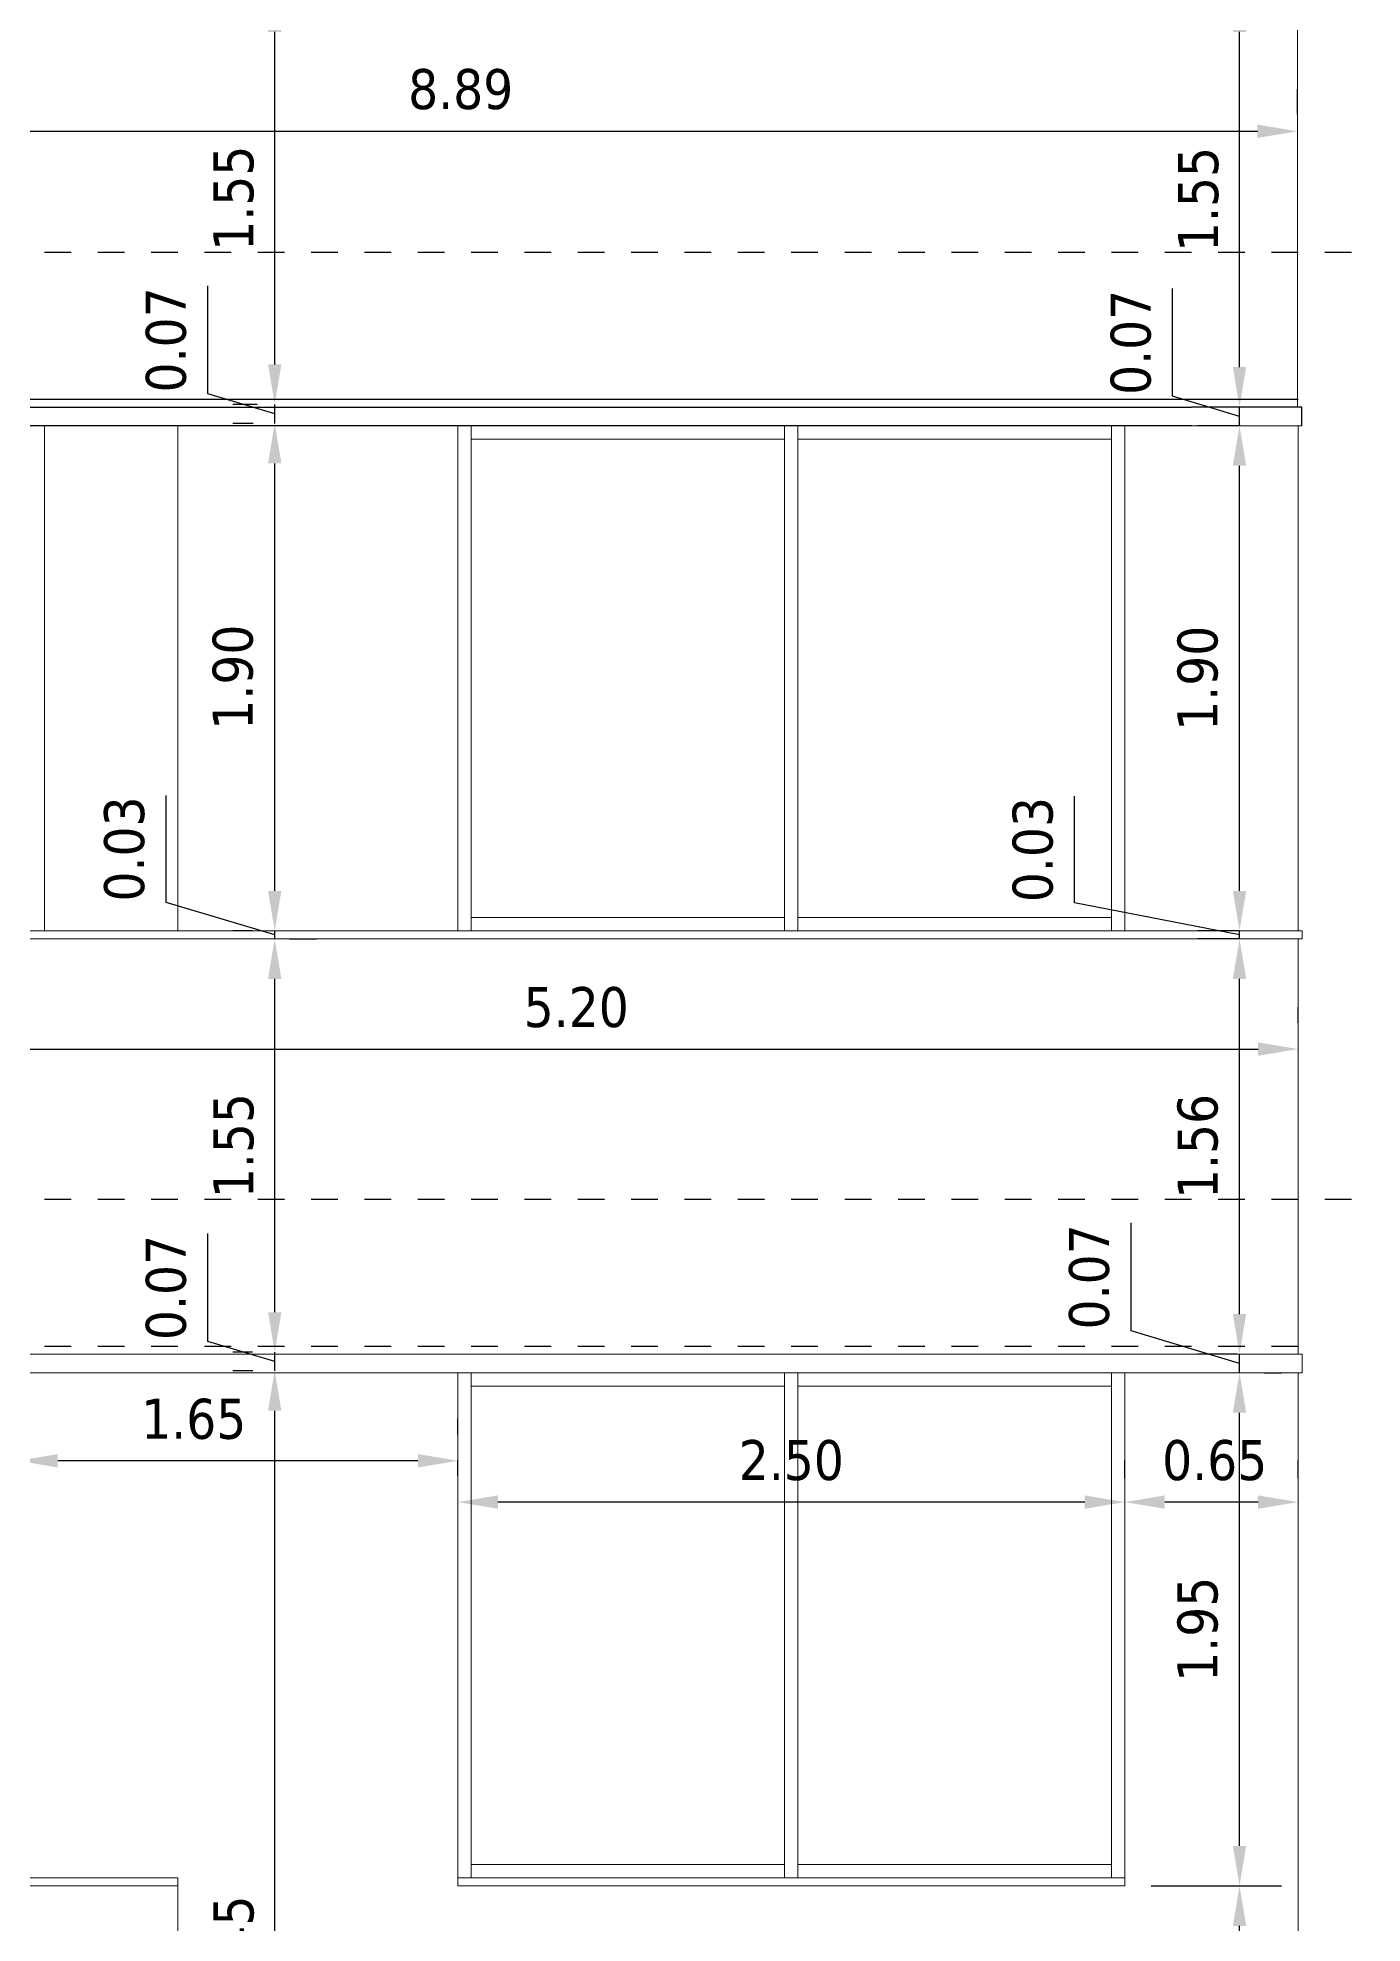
# Model space of a CAD drawing. Header units: millimetres. Extents: x 844 to 2732, y 457 to 943.
# Drawn here: x 2533.07 to 2538.04, y 478.25 to 485.32 of the extents above; entities that cross this region are included whole.
import ezdxf

# ---------------------------------------------------------------- set-up
doc = ezdxf.new("R2010")
doc.units = ezdxf.units.MM
doc.header["$LTSCALE"] = 0.01
doc.linetypes.add('ACAD_ISO03W100', pattern=[30, 12, -18])
doc.layers.add('05-Dim', color=5, linetype='Continuous')
for name, color, linetype, lineweight in [('A-GENM', 13, 'Continuous', 9), ('A-GLAZ-CWMG', 6, 'Continuous', 9), ('A-WALL', 3, 'Continuous', 9)]:
    doc.layers.add(name, color=color, linetype=linetype, lineweight=lineweight)
doc.styles.add('Tahoma', font='tahoma.ttf', dxfattribs={"height": 0.15})
doc.dimstyles.new('Diagonal_-_Centre_-_2_5mm_Arial', dxfattribs={"dimscale": 0.2, "dimtxt": 0.15, "dimasz": 0.75, "dimexe": 0.787402, "dimexo": 0.492126, "dimgap": 0.05, "dimtad": 0, "dimrnd": 0.01, "dimzin": 0, "dimdsep": 46, "dimtxsty": 'Tahoma', "dimcen": 0, "dimdle": 0.787402, "dimazin": 0, "dimtfac": 1, "dimtmove": 1, "dimatfit": 3, "dimfxl": 1, "dimtvp": 1, "dimtolj": 1, "dimtzin": 0, "dimarcsym": 1})

# ---------------------------------------------------------------- blocks, each defined once
blk = doc.blocks.new('Rectangular Mullion - 50 x 150mm-460567-South')
at = {"layer": 'A-GLAZ-CWMG'}
for p, q in [((1.5674, 9.4), (1.5674, 9.45)), ((2.7424, 9.45), (2.7424, 9.4)), ((1.5674, 9.4), (2.7424, 9.4))]:
    blk.add_line(p, q, dxfattribs=at)
blk = doc.blocks.new('Rectangular Mullion - 50 x 150mm-460568-South')
at = {"layer": 'A-GLAZ-CWMG'}
for p, q in [((1.5174, 4.2), (1.5174, 4.25)), ((2.6924, 4.25), (1.5174, 4.25)), ((2.6924, 4.25), (2.6924, 4.2))]:
    blk.add_line(p, q, dxfattribs=at)
blk = doc.blocks.new('Rectangular Mullion - 50 x 150mm-540754-South')
at = {"layer": 'A-GLAZ-CWMG'}
blk.add_line((2.7424, 9.45), (2.7424, 7.5562), dxfattribs=at)
blk = doc.blocks.new('Rectangular Mullion - 50 x 150mm-540755-South')
at = {"layer": 'A-GLAZ-CWMG'}
blk.add_line((0.3424, 7.5562), (0.3424, 9.45), dxfattribs=at)
blk = doc.blocks.new('*D931')
at = {"layer": '05-Dim', "color": 0, "lineweight": -2, "transparency": 16777216}
for p, q in [((2532.5994, 481.6248), (2532.5994, 481.6839)), ((2537.7994, 481.6248), (2537.7994, 481.6839)), ((2532.7494, 481.5264), (2537.6494, 481.5264))]:
    blk.add_line(p, q, dxfattribs=at)
at = {"layer": '05-Dim', "color": 0, "transparency": 16777216}
for points in [[(2532.7494, 481.5514), (2532.7494, 481.5014), (2532.5994, 481.5264)], [(2537.6494, 481.5514), (2537.6494, 481.5014), (2537.7994, 481.5264)]]:
    blk.add_solid(points, dxfattribs=at)
at = {"layer": 'Defpoints', "color": 0, "transparency": 16777216}
for p in [(2532.5994, 481.5264), (2537.7994, 481.5264), (2537.7994, 481.5264)]:
    blk.add_point(p, dxfattribs=at)
at = {"layer": '05-Dim', "color": 0, "transparency": 16777216, "insert": (2535.0932, 481.6826), "char_height": 0.15, "attachment_point": 5, "style": 'Tahoma'}
blk.add_mtext('\\A1;5.20', dxfattribs=at)
blk = doc.blocks.new('*D1014')
at = {"layer": '05-Dim', "color": 0, "lineweight": -2, "transparency": 16777216}
for p, q in [((2528.9026, 485.0306), (2528.9026, 485.1244)), ((2537.7963, 485.0306), (2537.7963, 485.1244)), ((2529.0526, 484.9669), (2537.6463, 484.9669))]:
    blk.add_line(p, q, dxfattribs=at)
at = {"layer": '05-Dim', "color": 0, "transparency": 16777216}
for points in [[(2529.0526, 484.9919), (2529.0526, 484.9419), (2528.9026, 484.9669)], [(2537.6463, 484.9919), (2537.6463, 484.9419), (2537.7963, 484.9669)]]:
    blk.add_solid(points, dxfattribs=at)
at = {"layer": 'Defpoints', "color": 0, "transparency": 16777216}
for p in [(2537.7963, 484.9669), (2528.9026, 484.9322), (2537.7963, 484.9322)]:
    blk.add_point(p, dxfattribs=at)
at = {"layer": '05-Dim', "color": 0, "transparency": 16777216, "insert": (2534.66, 485.1238), "char_height": 0.15, "attachment_point": 5, "style": 'Tahoma'}
blk.add_mtext('\\A1;8.89', dxfattribs=at)
blk = doc.blocks.new('*D962')
at = {"layer": '05-Dim', "color": 0, "lineweight": -2, "transparency": 16777216}
for p, q in [((2533.8803, 480.3205), (2533.8053, 480.3205)), ((2533.9628, 475.0194), (2533.9628, 480.1705)), ((2533.8675, 474.8694), (2533.8053, 474.8694))]:
    blk.add_line(p, q, dxfattribs=at)
at = {"layer": '05-Dim', "color": 0, "transparency": 16777216}
for points in [[(2533.9378, 480.1705), (2533.9878, 480.1705), (2533.9628, 480.3205)], [(2533.9378, 475.0194), (2533.9878, 475.0194), (2533.9628, 474.8694)]]:
    blk.add_solid(points, dxfattribs=at)
at = {"layer": 'Defpoints', "color": 0, "transparency": 16777216}
for p in [(2533.9628, 480.3205), (2533.9787, 480.3205), (2533.9659, 474.8694)]:
    blk.add_point(p, dxfattribs=at)
at = {"layer": '05-Dim', "color": 0, "transparency": 16777216, "insert": (2533.8096, 478.1564), "char_height": 0.15, "attachment_point": 5, "rotation": 90, "style": 'Tahoma'}
blk.add_mtext('\\A1;5.45', dxfattribs=at)
blk = doc.blocks.new('*D923')
at = {"layer": '05-Dim', "color": 0, "lineweight": -2, "transparency": 16777216}
for p, q in [((2533.7122, 480.4303), (2533.7122, 480.8348)), ((2533.9628, 480.3551), (2533.7122, 480.4303)), ((2533.8793, 480.3898), (2533.8053, 480.3898)), ((2533.9628, 480.3205), (2533.9628, 480.3898)), ((2533.9628, 480.3205), (2533.9628, 480.3898)), ((2533.8803, 480.3205), (2533.8053, 480.3205))]:
    blk.add_line(p, q, dxfattribs=at)
at = {"layer": 'Defpoints', "color": 0, "transparency": 16777216}
for p in [(2533.9628, 480.3898), (2533.9777, 480.3898), (2533.9787, 480.3205)]:
    blk.add_point(p, dxfattribs=at)
at = {"layer": '05-Dim', "color": 0, "transparency": 16777216, "insert": (2533.5561, 480.6326), "char_height": 0.15, "attachment_point": 5, "rotation": 90, "style": 'Tahoma'}
blk.add_mtext('\\A1;0.07', dxfattribs=at)
blk = doc.blocks.new('*D963')
at = {"layer": '05-Dim', "color": 0, "lineweight": -2, "transparency": 16777216}
for p, q in [((2534.0177, 481.9394), (2534.1202, 481.9394)), ((2533.9628, 480.5398), (2533.9628, 481.7894)), ((2533.8793, 480.3898), (2533.8053, 480.3898))]:
    blk.add_line(p, q, dxfattribs=at)
at = {"layer": '05-Dim', "color": 0, "transparency": 16777216}
for points in [[(2533.9378, 481.7894), (2533.9878, 481.7894), (2533.9628, 481.9394)], [(2533.9378, 480.5398), (2533.9878, 480.5398), (2533.9628, 480.3898)]]:
    blk.add_solid(points, dxfattribs=at)
at = {"layer": 'Defpoints', "color": 0, "transparency": 16777216}
for p in [(2533.9193, 481.9394), (2533.9628, 481.9394), (2533.9777, 480.3898)]:
    blk.add_point(p, dxfattribs=at)
at = {"layer": '05-Dim', "color": 0, "transparency": 16777216, "insert": (2533.8091, 481.1646), "char_height": 0.15, "attachment_point": 5, "rotation": 90, "style": 'Tahoma'}
blk.add_mtext('\\A1;1.55', dxfattribs=at)
blk = doc.blocks.new('*D964')
at = {"layer": '05-Dim', "color": 0, "lineweight": -2, "transparency": 16777216}
for p, q in [((2533.5559, 482.0765), (2533.5559, 482.4768)), ((2533.9628, 481.9544), (2533.5559, 482.0765)), ((2533.8804, 481.9694), (2533.8053, 481.9694)), ((2533.9628, 481.9394), (2533.9628, 481.9694)), ((2533.9628, 481.9394), (2533.9628, 481.9694)), ((2534.0177, 481.9394), (2534.1202, 481.9394))]:
    blk.add_line(p, q, dxfattribs=at)
at = {"layer": 'Defpoints', "color": 0, "transparency": 16777216}
for p in [(2533.9193, 481.9394), (2533.9628, 481.9694), (2533.9788, 481.9694)]:
    blk.add_point(p, dxfattribs=at)
at = {"layer": '05-Dim', "color": 0, "transparency": 16777216, "insert": (2533.3997, 482.2766), "char_height": 0.15, "attachment_point": 5, "rotation": 90, "style": 'Tahoma'}
blk.add_mtext('\\A1;0.03', dxfattribs=at)
blk = doc.blocks.new('*D965')
at = {"layer": '05-Dim', "color": 0, "lineweight": -2, "transparency": 16777216}
for p, q in [((2533.8824, 483.872), (2533.8053, 483.872)), ((2533.9628, 482.1194), (2533.9628, 483.722)), ((2533.8804, 481.9694), (2533.8053, 481.9694))]:
    blk.add_line(p, q, dxfattribs=at)
at = {"layer": '05-Dim', "color": 0, "transparency": 16777216}
for points in [[(2533.9378, 483.722), (2533.9878, 483.722), (2533.9628, 483.872)], [(2533.9378, 482.1194), (2533.9878, 482.1194), (2533.9628, 481.9694)]]:
    blk.add_solid(points, dxfattribs=at)
at = {"layer": 'Defpoints', "color": 0, "transparency": 16777216}
for p in [(2533.9628, 483.872), (2533.9808, 483.872), (2533.9788, 481.9694)]:
    blk.add_point(p, dxfattribs=at)
at = {"layer": '05-Dim', "color": 0, "transparency": 16777216, "insert": (2533.8066, 482.9207), "char_height": 0.15, "attachment_point": 5, "rotation": 90, "style": 'Tahoma'}
blk.add_mtext('\\A1;1.90', dxfattribs=at)
blk = doc.blocks.new('*D924')
at = {"layer": '05-Dim', "color": 0, "lineweight": -2, "transparency": 16777216}
for p, q in [((2533.7122, 483.9828), (2533.7122, 484.3873)), ((2533.9628, 483.9076), (2533.7122, 483.9828)), ((2533.8969, 483.9432), (2533.8053, 483.9432)), ((2533.9628, 483.872), (2533.9628, 483.9432)), ((2533.9628, 483.872), (2533.9628, 483.9432)), ((2533.8824, 483.872), (2533.8053, 483.872))]:
    blk.add_line(p, q, dxfattribs=at)
at = {"layer": 'Defpoints', "color": 0, "transparency": 16777216}
for p in [(2533.9628, 483.9432), (2533.9953, 483.9432), (2533.9808, 483.872)]:
    blk.add_point(p, dxfattribs=at)
at = {"layer": '05-Dim', "color": 0, "transparency": 16777216, "insert": (2533.5561, 484.185), "char_height": 0.15, "attachment_point": 5, "rotation": 90, "style": 'Tahoma'}
blk.add_mtext('\\A1;0.07', dxfattribs=at)
blk = doc.blocks.new('*D966')
at = {"layer": '05-Dim', "color": 0, "lineweight": -2, "transparency": 16777216}
for p, q in [((2533.9501, 485.4894), (2533.8053, 485.4894)), ((2533.9628, 484.0932), (2533.9628, 485.3394)), ((2533.8969, 483.9432), (2533.8053, 483.9432))]:
    blk.add_line(p, q, dxfattribs=at)
at = {"layer": '05-Dim', "color": 0, "transparency": 16777216}
for points in [[(2533.9378, 485.3394), (2533.9878, 485.3394), (2533.9628, 485.4894)], [(2533.9378, 484.0932), (2533.9878, 484.0932), (2533.9628, 483.9432)]]:
    blk.add_solid(points, dxfattribs=at)
at = {"layer": 'Defpoints', "color": 0, "transparency": 16777216}
for p in [(2533.9628, 485.4894), (2534.0485, 485.4894), (2533.9953, 483.9432)]:
    blk.add_point(p, dxfattribs=at)
at = {"layer": '05-Dim', "color": 0, "transparency": 16777216, "insert": (2533.8091, 484.7163), "char_height": 0.15, "attachment_point": 5, "rotation": 90, "style": 'Tahoma'}
blk.add_mtext('\\A1;1.55', dxfattribs=at)
blk = doc.blocks.new('*D978')
at = {"layer": '05-Dim', "color": 0, "lineweight": -2, "transparency": 16777216}
for p, q in [((2537.2478, 478.3894), (2537.7369, 478.3894)), ((2537.5795, 476.9833), (2537.5795, 478.2394)), ((2537.2478, 476.8333), (2537.7369, 476.8333))]:
    blk.add_line(p, q, dxfattribs=at)
at = {"layer": '05-Dim', "color": 0, "transparency": 16777216}
for points in [[(2537.5545, 478.2394), (2537.6045, 478.2394), (2537.5795, 478.3894)], [(2537.5545, 476.9833), (2537.6045, 476.9833), (2537.5795, 476.8333)]]:
    blk.add_solid(points, dxfattribs=at)
at = {"layer": 'Defpoints', "color": 0, "transparency": 16777216}
for p in [(2537.1494, 478.3894), (2537.5795, 478.3894), (2537.1494, 476.8333)]:
    blk.add_point(p, dxfattribs=at)
at = {"layer": '05-Dim', "color": 0, "transparency": 16777216, "insert": (2537.4235, 477.6114), "char_height": 0.15, "attachment_point": 5, "rotation": 90, "style": 'Tahoma'}
blk.add_mtext('\\A1;1.56', dxfattribs=at)
blk = doc.blocks.new('*D979')
at = {"layer": '05-Dim', "color": 0, "lineweight": -2, "transparency": 16777216}
for p, q in [((2537.6735, 480.3133), (2537.7369, 480.3133)), ((2537.5795, 478.5394), (2537.5795, 480.1633)), ((2537.2478, 478.3894), (2537.7369, 478.3894))]:
    blk.add_line(p, q, dxfattribs=at)
at = {"layer": '05-Dim', "color": 0, "transparency": 16777216}
for points in [[(2537.5545, 480.1633), (2537.6045, 480.1633), (2537.5795, 480.3133)], [(2537.5545, 478.5394), (2537.6045, 478.5394), (2537.5795, 478.3894)]]:
    blk.add_solid(points, dxfattribs=at)
at = {"layer": 'Defpoints', "color": 0, "transparency": 16777216}
for p in [(2537.575, 480.3133), (2537.5795, 480.3133), (2537.1494, 478.3894)]:
    blk.add_point(p, dxfattribs=at)
at = {"layer": '05-Dim', "color": 0, "transparency": 16777216, "insert": (2537.4233, 479.3514), "char_height": 0.15, "attachment_point": 5, "rotation": 90, "style": 'Tahoma'}
blk.add_mtext('\\A1;1.95', dxfattribs=at)
blk = doc.blocks.new('*D980')
at = {"layer": '05-Dim', "color": 0, "lineweight": -2, "transparency": 16777216}
for p, q in [((2537.1728, 480.4703), (2537.1728, 480.8748)), ((2537.5795, 480.3483), (2537.1728, 480.4703)), ((2537.5709, 480.3833), (2537.422, 480.3833)), ((2537.5795, 480.3133), (2537.5795, 480.3833)), ((2537.5795, 480.3133), (2537.5795, 480.3833)), ((2537.6735, 480.3133), (2537.7369, 480.3133))]:
    blk.add_line(p, q, dxfattribs=at)
at = {"layer": 'Defpoints', "color": 0, "transparency": 16777216}
for p in [(2537.5795, 480.3833), (2537.6693, 480.3833), (2537.575, 480.3133)]:
    blk.add_point(p, dxfattribs=at)
at = {"layer": '05-Dim', "color": 0, "transparency": 16777216, "insert": (2537.0166, 480.6725), "char_height": 0.15, "attachment_point": 5, "rotation": 90, "style": 'Tahoma'}
blk.add_mtext('\\A1;0.07', dxfattribs=at)
blk = doc.blocks.new('*D981')
at = {"layer": '05-Dim', "color": 0, "lineweight": -2, "transparency": 16777216}
for p, q in [((2537.5753, 481.9394), (2537.422, 481.9394)), ((2537.5795, 480.5333), (2537.5795, 481.7894)), ((2537.5709, 480.3833), (2537.422, 480.3833))]:
    blk.add_line(p, q, dxfattribs=at)
at = {"layer": '05-Dim', "color": 0, "transparency": 16777216}
for points in [[(2537.5545, 481.7894), (2537.6045, 481.7894), (2537.5795, 481.9394)], [(2537.5545, 480.5333), (2537.6045, 480.5333), (2537.5795, 480.3833)]]:
    blk.add_solid(points, dxfattribs=at)
at = {"layer": 'Defpoints', "color": 0, "transparency": 16777216}
for p in [(2537.5795, 481.9394), (2537.6737, 481.9394), (2537.6693, 480.3833)]:
    blk.add_point(p, dxfattribs=at)
at = {"layer": '05-Dim', "color": 0, "transparency": 16777216, "insert": (2537.4235, 481.1614), "char_height": 0.15, "attachment_point": 5, "rotation": 90, "style": 'Tahoma'}
blk.add_mtext('\\A1;1.56', dxfattribs=at)
blk = doc.blocks.new('*D982')
at = {"layer": '05-Dim', "color": 0, "lineweight": -2, "transparency": 16777216}
for p, q in [((2536.9615, 482.0741), (2536.9615, 482.4744)), ((2537.5795, 481.9544), (2536.9615, 482.0741)), ((2537.5787, 481.9694), (2537.422, 481.9694)), ((2537.5753, 481.9394), (2537.422, 481.9394)), ((2537.5795, 481.9394), (2537.5795, 481.9694)), ((2537.5795, 481.9394), (2537.5795, 481.9694))]:
    blk.add_line(p, q, dxfattribs=at)
at = {"layer": 'Defpoints', "color": 0, "transparency": 16777216}
for p in [(2537.5795, 481.9694), (2537.6737, 481.9394), (2537.6771, 481.9694)]:
    blk.add_point(p, dxfattribs=at)
at = {"layer": '05-Dim', "color": 0, "transparency": 16777216, "insert": (2536.8053, 482.2743), "char_height": 0.15, "attachment_point": 5, "rotation": 90, "style": 'Tahoma'}
blk.add_mtext('\\A1;0.03', dxfattribs=at)
blk = doc.blocks.new('*D1032')
at = {"layer": '05-Dim', "color": 0, "lineweight": -2, "transparency": 16777216}
for p, q in [((2537.5816, 483.8633), (2537.422, 483.8633)), ((2537.5795, 482.1194), (2537.5795, 483.7133)), ((2537.5787, 481.9694), (2537.422, 481.9694))]:
    blk.add_line(p, q, dxfattribs=at)
at = {"layer": '05-Dim', "color": 0, "transparency": 16777216}
for points in [[(2537.5545, 483.7133), (2537.6045, 483.7133), (2537.5795, 483.8633)], [(2537.5545, 482.1194), (2537.6045, 482.1194), (2537.5795, 481.9694)]]:
    blk.add_solid(points, dxfattribs=at)
at = {"layer": 'Defpoints', "color": 0, "transparency": 16777216}
for p in [(2537.5795, 483.8633), (2537.6801, 483.8633), (2537.6771, 481.9694)]:
    blk.add_point(p, dxfattribs=at)
at = {"layer": '05-Dim', "color": 0, "transparency": 16777216, "insert": (2537.4233, 482.9164), "char_height": 0.15, "attachment_point": 5, "rotation": 90, "style": 'Tahoma'}
blk.add_mtext('\\A1;1.90', dxfattribs=at)
blk = doc.blocks.new('*D1033')
at = {"layer": '05-Dim', "color": 0, "lineweight": -2, "transparency": 16777216}
for p, q in [((2537.3289, 483.9734), (2537.3289, 484.3779)), ((2537.5795, 483.8983), (2537.3289, 483.9734)), ((2537.6196, 483.9333), (2537.422, 483.9333)), ((2537.5795, 483.8633), (2537.5795, 483.9333)), ((2537.5795, 483.8633), (2537.5795, 483.9333)), ((2537.5816, 483.8633), (2537.422, 483.8633))]:
    blk.add_line(p, q, dxfattribs=at)
at = {"layer": 'Defpoints', "color": 0, "transparency": 16777216}
for p in [(2537.5795, 483.9333), (2537.718, 483.9333), (2537.6801, 483.8633)]:
    blk.add_point(p, dxfattribs=at)
at = {"layer": '05-Dim', "color": 0, "transparency": 16777216, "insert": (2537.1728, 484.1757), "char_height": 0.15, "attachment_point": 5, "rotation": 90, "style": 'Tahoma'}
blk.add_mtext('\\A1;0.07', dxfattribs=at)
blk = doc.blocks.new('*D1034')
at = {"layer": '05-Dim', "color": 0, "lineweight": -2, "transparency": 16777216}
for p, q in [((2537.2478, 485.4894), (2537.7369, 485.4894)), ((2537.5795, 484.0833), (2537.5795, 485.3394)), ((2537.6196, 483.9333), (2537.422, 483.9333))]:
    blk.add_line(p, q, dxfattribs=at)
at = {"layer": '05-Dim', "color": 0, "transparency": 16777216}
for points in [[(2537.5545, 485.3394), (2537.6045, 485.3394), (2537.5795, 485.4894)], [(2537.5545, 484.0833), (2537.6045, 484.0833), (2537.5795, 483.9333)]]:
    blk.add_solid(points, dxfattribs=at)
at = {"layer": 'Defpoints', "color": 0, "transparency": 16777216}
for p in [(2537.1494, 485.4894), (2537.5795, 485.4894), (2537.718, 483.9333)]:
    blk.add_point(p, dxfattribs=at)
at = {"layer": '05-Dim', "color": 0, "transparency": 16777216, "insert": (2537.4258, 484.7114), "char_height": 0.15, "attachment_point": 5, "rotation": 90, "style": 'Tahoma'}
blk.add_mtext('\\A1;1.55', dxfattribs=at)
blk = doc.blocks.new('*D1043')
at = {"layer": '05-Dim', "color": 0, "lineweight": -2, "transparency": 16777216}
for p, q in [((2537.1494, 479.9185), (2537.1494, 479.9857)), ((2537.7994, 479.9185), (2537.7994, 479.9857)), ((2537.6494, 479.8282), (2537.2994, 479.8282))]:
    blk.add_line(p, q, dxfattribs=at)
at = {"layer": '05-Dim', "color": 0, "transparency": 16777216}
for points in [[(2537.2994, 479.8532), (2537.2994, 479.8032), (2537.1494, 479.8282)], [(2537.6494, 479.8532), (2537.6494, 479.8032), (2537.7994, 479.8282)]]:
    blk.add_solid(points, dxfattribs=at)
at = {"layer": 'Defpoints', "color": 0, "transparency": 16777216}
for p in [(2537.1494, 479.8282), (2537.1494, 479.82), (2537.7994, 479.82)]:
    blk.add_point(p, dxfattribs=at)
at = {"layer": '05-Dim', "color": 0, "transparency": 16777216, "insert": (2537.4865, 479.9843), "char_height": 0.15, "attachment_point": 5, "style": 'Tahoma'}
blk.add_mtext('\\A1;0.65', dxfattribs=at)
blk = doc.blocks.new('*D1044')
at = {"layer": '05-Dim', "color": 0, "lineweight": -2, "transparency": 16777216}
for p, q in [((2534.6494, 479.9266), (2534.6494, 479.9857)), ((2537.1494, 479.9185), (2537.1494, 479.9857)), ((2536.9994, 479.8282), (2534.7994, 479.8282))]:
    blk.add_line(p, q, dxfattribs=at)
at = {"layer": '05-Dim', "color": 0, "transparency": 16777216}
for points in [[(2534.7994, 479.8532), (2534.7994, 479.8032), (2534.6494, 479.8282)], [(2536.9994, 479.8532), (2536.9994, 479.8032), (2537.1494, 479.8282)]]:
    blk.add_solid(points, dxfattribs=at)
at = {"layer": 'Defpoints', "color": 0, "transparency": 16777216}
for p in [(2534.6494, 479.8282), (2534.6494, 479.8282), (2537.1494, 479.82)]:
    blk.add_point(p, dxfattribs=at)
at = {"layer": '05-Dim', "color": 0, "transparency": 16777216, "insert": (2535.8994, 479.9844), "char_height": 0.15, "attachment_point": 5, "style": 'Tahoma'}
blk.add_mtext('\\A1;2.50', dxfattribs=at)
blk = doc.blocks.new('*D943')
at = {"layer": '05-Dim', "color": 0, "lineweight": -2, "transparency": 16777216}
for p, q in [((2532.9994, 480.0815), (2532.9994, 480.1406)), ((2534.6494, 480.0815), (2534.6494, 480.1406)), ((2534.4994, 479.9831), (2533.1494, 479.9831))]:
    blk.add_line(p, q, dxfattribs=at)
at = {"layer": '05-Dim', "color": 0, "transparency": 16777216}
for points in [[(2533.1494, 480.0081), (2533.1494, 479.9581), (2532.9994, 479.9831)], [(2534.4994, 480.0081), (2534.4994, 479.9581), (2534.6494, 479.9831)]]:
    blk.add_solid(points, dxfattribs=at)
at = {"layer": 'Defpoints', "color": 0, "transparency": 16777216}
for p in [(2532.9994, 479.9831), (2532.9994, 479.9831), (2534.6494, 479.9831)]:
    blk.add_point(p, dxfattribs=at)
at = {"layer": '05-Dim', "color": 0, "transparency": 16777216, "insert": (2533.6594, 480.139), "char_height": 0.15, "attachment_point": 5, "style": 'Tahoma'}
blk.add_mtext('\\A1;1.65', dxfattribs=at)

msp = doc.modelspace()

# ---------------------------------------------------------------- linework, layer by layer
at = {"layer": '05-Dim', "color": 5, "linetype": 'ACAD_ISO03W100', "ltscale": 0.5}
for p, q in [((2527.2994, 484.5133), (2539.9599, 484.5133)), ((2527.2994, 480.9633), (2539.9599, 480.9633)), ((2527.2994, 480.4133), (2537.7994, 480.4133))]:
    msp.add_line(p, q, dxfattribs=at)
at = {"layer": '05-Dim', "color": 2, "ltscale": 0.5}
for p, q in [((2527.2994, 483.9633), (2537.7994, 483.9633)), ((2529.2994, 483.9333), (2534.6494, 483.9333)), ((2534.6494, 483.9333), (2537.1494, 483.9333)), ((2537.1494, 483.9333), (2537.3994, 483.9333)), ((2537.8129, 483.9333), (2537.3994, 483.9333)), ((2537.8129, 483.8633), (2537.8129, 483.9333)), ((2534.6494, 483.8633), (2529.2994, 483.8633)), ((2537.1494, 483.8633), (2534.6494, 483.8633)), ((2537.3994, 483.8633), (2537.1494, 483.8633))]:
    msp.add_line(p, q, dxfattribs=at)
at = {"layer": 'A-GENM', "color": 4}
for p, q in [((2534.6494, 483.8633), (2534.6494, 481.9694)), ((2537.1494, 481.9694), (2537.1494, 483.8633))]:
    msp.add_line(p, q, dxfattribs=at)
at = {"layer": 'A-GENM', "color": 3}
for p, q in [((2537.3994, 483.8633), (2537.8129, 483.8633)), ((2534.6494, 478.4133), (2534.6494, 480.3133)), ((2537.1494, 480.3133), (2537.1494, 478.4133)), ((2534.6494, 478.4194), (2534.6494, 478.3894)), ((2534.6644, 478.4194), (2534.6494, 478.4194)), ((2534.6644, 478.4194), (2537.1344, 478.4194)), ((2537.1494, 478.4194), (2537.1344, 478.4194)), ((2537.1494, 478.3894), (2537.1494, 478.4194)), ((2534.6494, 478.3894), (2534.6644, 478.3894)), ((2537.1344, 478.3894), (2534.6644, 478.3894)), ((2537.1344, 478.3894), (2537.1494, 478.3894))]:
    msp.add_line(p, q, dxfattribs=at)
at = {"layer": 'A-GENM', "color": 2}
for p, q in [((2532.9994, 481.9694), (2534.6494, 481.9694)), ((2534.6494, 481.9394), (2532.9994, 481.9394)), ((2534.6494, 481.9694), (2537.1494, 481.9694)), ((2537.1494, 481.9394), (2534.6494, 481.9394)), ((2537.1494, 481.9694), (2537.3994, 481.9694)), ((2537.3994, 481.9394), (2537.1494, 481.9394)), ((2537.8144, 481.9694), (2537.3994, 481.9694)), ((2537.3994, 481.9394), (2537.8144, 481.9394)), ((2537.8141, 481.9394), (2537.8141, 481.9694)), ((2537.8144, 481.9394), (2537.8144, 481.9694)), ((2532.9994, 480.3833), (2534.6494, 480.3833)), ((2534.6494, 480.3833), (2537.1494, 480.3833)), ((2537.1494, 480.3833), (2537.3994, 480.3833)), ((2537.8144, 480.3833), (2537.3994, 480.3833)), ((2537.8141, 480.3133), (2537.8141, 480.3833)), ((2537.8144, 480.3133), (2537.8144, 480.3833)), ((2534.6494, 480.3133), (2532.9994, 480.3133)), ((2537.1494, 480.3133), (2534.6494, 480.3133)), ((2537.3994, 480.3133), (2537.1494, 480.3133)), ((2537.3994, 480.3133), (2537.8144, 480.3133)), ((2527.6994, 478.4194), (2533.5994, 478.4194)), ((2533.5994, 478.4194), (2533.5994, 478.3894)), ((2533.5994, 478.3894), (2527.6994, 478.3894)), ((2533.5994, 476.8333), (2533.5994, 478.3894))]:
    msp.add_line(p, q, dxfattribs=at)
at = {"layer": 'A-GLAZ-CWMG', "color": 6}
for p, q in [((2533.0994, 483.8633), (2533.0994, 481.9694)), ((2535.8744, 483.8633), (2535.8744, 481.9694)), ((2535.9244, 481.9694), (2535.9244, 483.8633)), ((2535.8744, 480.3133), (2535.8744, 478.4194)), ((2535.9244, 478.4194), (2535.9244, 480.3133))]:
    msp.add_line(p, q, dxfattribs=at)
at = {"layer": 'A-WALL'}
for p, q in [((2537.7963, 483.9333), (2537.7963, 490.9633)), ((2533.5994, 483.8633), (2533.5994, 481.9694)), ((2537.7994, 481.9694), (2537.7994, 483.8633)), ((2537.7994, 474.8694), (2537.7994, 480.3133))]:
    msp.add_line(p, q, dxfattribs=at)
at = {"layer": 'A-WALL', "color": 2}
msp.add_line((2537.7994, 480.3833), (2537.7994, 481.9394), dxfattribs=at)

# ---------------------------------------------------------------- block references
at = {"layer": 'A-GLAZ-CWMG', "color": 6}
for name, p in [('Rectangular Mullion - 50 x 150mm-460567-South', (2533.132, 474.4133)), ('Rectangular Mullion - 50 x 150mm-540755-South', (2534.357, 474.4133)), ('Rectangular Mullion - 50 x 150mm-460567-South', (2534.357, 474.4133)), ('Rectangular Mullion - 50 x 150mm-540754-South', (2534.357, 474.4133)), ('Rectangular Mullion - 50 x 150mm-460568-South', (2533.182, 477.7694)), ('Rectangular Mullion - 50 x 150mm-460568-South', (2534.407, 477.7694)), ('Rectangular Mullion - 50 x 150mm-460567-South', (2533.132, 470.8633)), ('Rectangular Mullion - 50 x 150mm-540755-South', (2534.357, 470.8633)), ('Rectangular Mullion - 50 x 150mm-460567-South', (2534.357, 470.8633)), ('Rectangular Mullion - 50 x 150mm-540754-South', (2534.357, 470.8633)), ('Rectangular Mullion - 50 x 150mm-460568-South', (2533.182, 474.2194)), ('Rectangular Mullion - 50 x 150mm-460568-South', (2534.407, 474.2194))]:
    msp.add_blockref(name, p, dxfattribs=at)

# ---------------------------------------------------------------- dimensions: what is measured, and where the dimension line sits
at = {"layer": '05-Dim', "color": 6}
for base, p1, p2, picture, middle in [((2533.9628, 485.4894), (2533.9953, 483.9432), (2534.0485, 485.4894), '*D966', (2533.8091, 484.7163)), ((2533.9628, 483.9432), (2533.9808, 483.872), (2533.9953, 483.9432), '*D924', (2533.5561, 483.9928)), ((2537.5795, 483.9333), (2537.6801, 483.8633), (2537.718, 483.9333), '*D1033', (2537.1728, 483.9834)), ((2533.9628, 483.872), (2533.9788, 481.9694), (2533.9808, 483.872), '*D965', (2533.8066, 482.9207)), ((2533.9628, 481.9694), (2533.9193, 481.9394), (2533.9788, 481.9694), '*D964', (2533.3997, 482.0865)), ((2533.9628, 481.9394), (2533.9777, 480.3898), (2533.9193, 481.9394), '*D963', (2533.8091, 481.1646)), ((2537.5795, 481.9394), (2537.6693, 480.3833), (2537.6737, 481.9394), '*D981', (2537.4235, 481.1614)), ((2537.5795, 480.3833), (2537.575, 480.3133), (2537.6693, 480.3833), '*D980', (2537.0166, 480.4803)), ((2533.9628, 480.3898), (2533.9787, 480.3205), (2533.9777, 480.3898), '*D923', (2533.5561, 480.4403)), ((2537.5795, 478.3894), (2537.1494, 476.8333), (2537.1494, 478.3894), '*D978', (2537.4235, 477.6114))]:
    dim = msp.add_linear_dim(base=base, p1=p1, p2=p2, angle=90, dimstyle='Diagonal_-_Centre_-_2_5mm_Arial', override={"dimpost": '<>'}, dxfattribs=at)
    dim.commit()
    dim.dimension.update_dxf_attribs({"geometry": picture, "text_midpoint": middle})
for base, p1, p2, text, picture, middle in [((2537.5795, 485.4894), (2537.718, 483.9333), (2537.1494, 485.4894), '1.55', '*D1034', (2537.4258, 484.7114)), ((2537.5795, 483.8633), (2537.6771, 481.9694), (2537.6801, 483.8633), '1.90', '*D1032', (2537.4233, 482.9164)), ((2537.5795, 480.3133), (2537.1494, 478.3894), (2537.575, 480.3133), '1.95', '*D979', (2537.4233, 479.3514))]:
    dim = msp.add_linear_dim(base=base, p1=p1, p2=p2, angle=90, text=text, dimstyle='Diagonal_-_Centre_-_2_5mm_Arial', override={"dimpost": '<>'}, dxfattribs=at)
    dim.commit()
    dim.dimension.update_dxf_attribs({"geometry": picture, "text_midpoint": middle})
for base, p1, p2, picture, middle in [((2537.7963, 484.9669), (2528.9026, 484.9322), (2537.7963, 484.9322), '*D1014', (2534.66, 484.9669)), ((2537.7994, 481.5264), (2532.5994, 481.5264), (2537.7994, 481.5264), '*D931', (2535.0932, 481.5264)), ((2532.9994, 479.9831), (2534.6494, 479.9831), (2532.9994, 479.9831), '*D943', (2533.6594, 479.9831)), ((2537.1494, 479.8282), (2537.7994, 479.82), (2537.1494, 479.82), '*D1043', (2537.4865, 479.8282))]:
    dim = msp.add_linear_dim(base=base, p1=p1, p2=p2, dimstyle='Diagonal_-_Centre_-_2_5mm_Arial', override={"dimpost": '<>'}, dxfattribs=at)
    dim.commit()
    dim.dimension.update_dxf_attribs({"geometry": picture, "text_midpoint": middle, "dimtype": 160})
at = {"layer": '05-Dim', "color": 5}
dim = msp.add_linear_dim(base=(2537.5795, 481.9694), p1=(2537.6737, 481.9394), p2=(2537.6771, 481.9694), angle=90, dimstyle='Diagonal_-_Centre_-_2_5mm_Arial', override={"dimpost": '<>'}, dxfattribs=at)
dim.commit()
dim.dimension.update_dxf_attribs({"geometry": '*D982', "text_midpoint": (2536.9615, 482.0841), "dimtype": 160})
at = {"layer": '05-Dim', "color": 6}
dim = msp.add_linear_dim(base=(2533.9628, 480.3205), p1=(2533.9659, 474.8694), p2=(2533.9787, 480.3205), angle=90, dimstyle='Diagonal_-_Centre_-_2_5mm_Arial', override={"dimpost": '<>'}, dxfattribs=at)
dim.commit()
dim.dimension.update_dxf_attribs({"geometry": '*D962', "text_midpoint": (2533.9628, 478.1564), "dimtype": 160})
dim = msp.add_linear_dim(base=(2534.6494, 479.8282), p1=(2537.1494, 479.82), p2=(2534.6494, 479.8282), dimstyle='Diagonal_-_Centre_-_2_5mm_Arial', override={"dimpost": '<>'}, dxfattribs=at)
dim.commit()
dim.dimension.update_dxf_attribs({"geometry": '*D1044', "text_midpoint": (2535.8994, 479.9844)})

doc.saveas('drawing.dxf')
